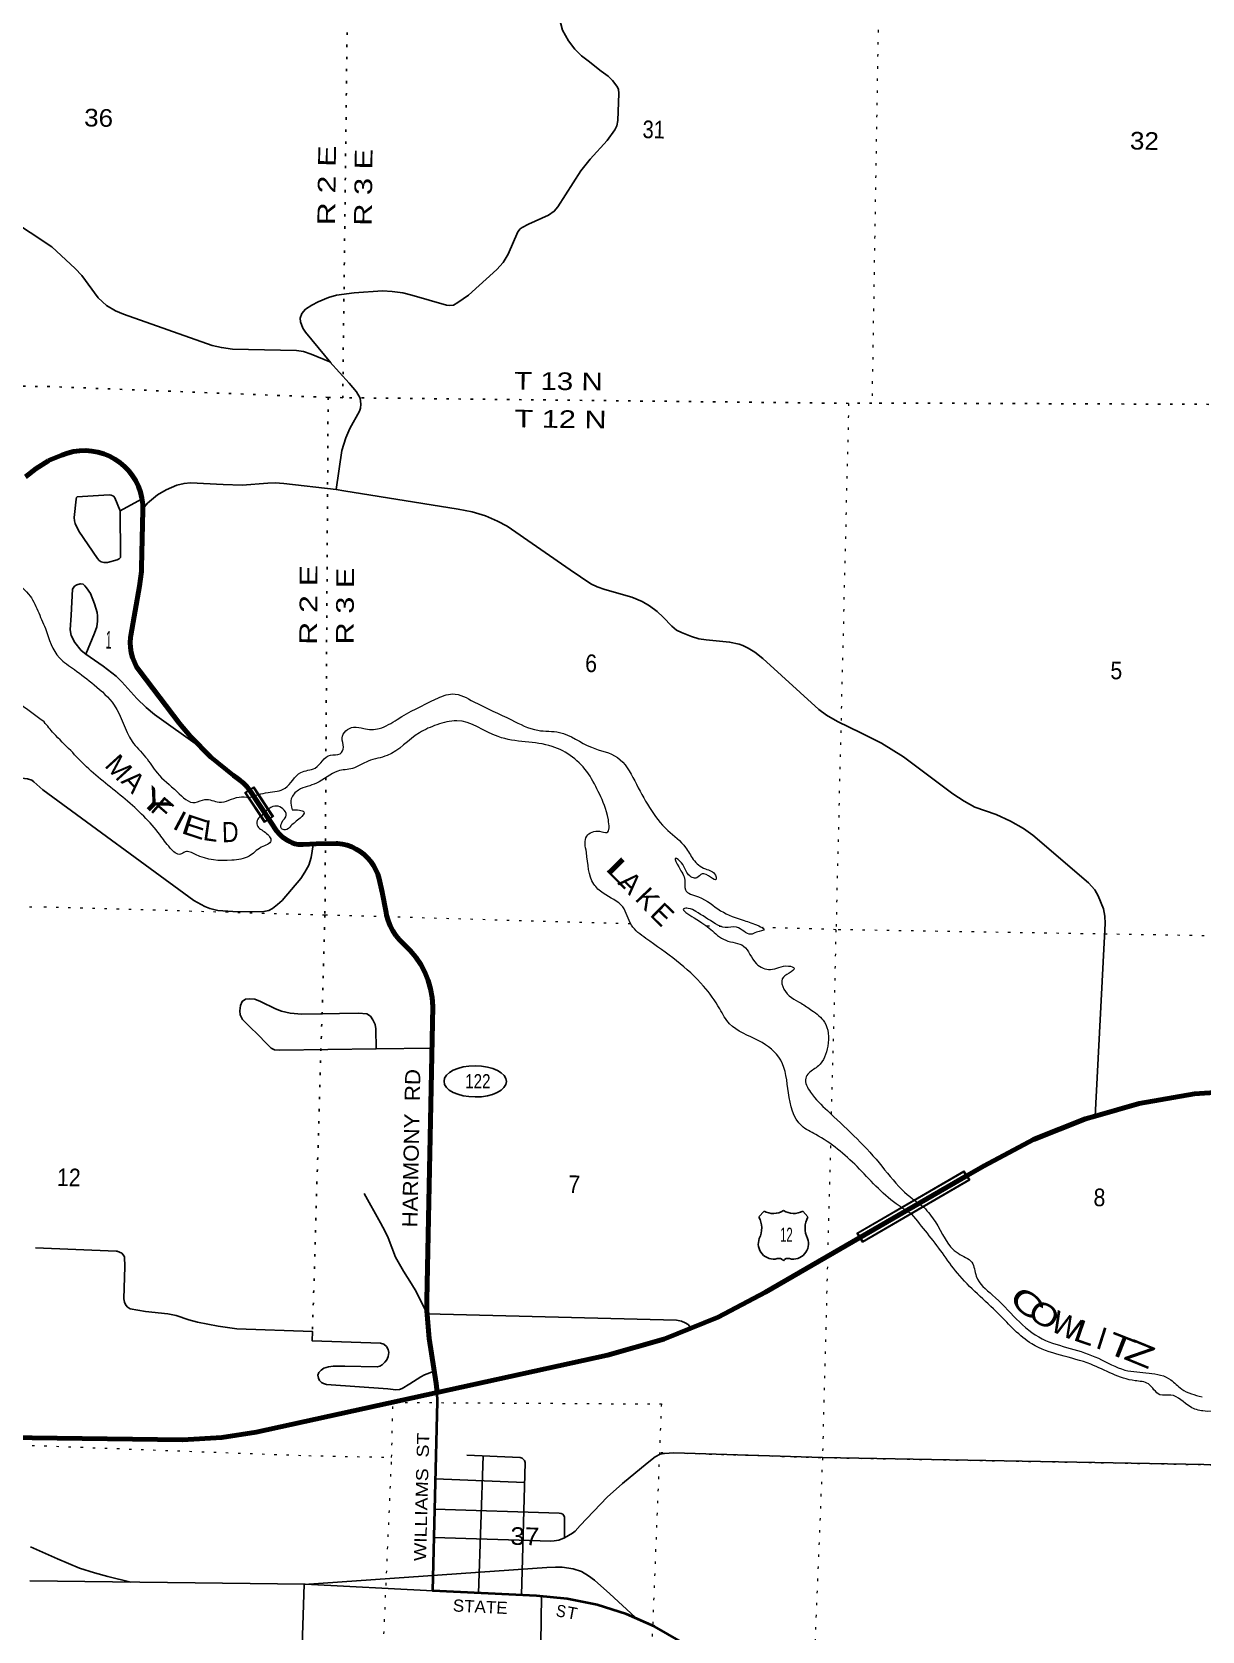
# Model space of a CAD drawing. Header units: feet. Extents: x -518066 to -250644, y -364975 to -177792.
# Drawn here: x -378781 to -367193, y -353042 to -337203 of the extents above; entities that cross this region are included whole.
import ezdxf
from ezdxf.enums import TextEntityAlignment as Align

# ---------------------------------------------------------------- set-up
doc = ezdxf.new("R2010")
doc.units = ezdxf.units.FT
doc.header["$LTSCALE"] = 80
doc.linetypes.add('DOTTED', pattern=[1.5, 0.3, -1.2])
for name, color, linetype, lineweight in [('16', 7, 'Continuous', 25), ('17', 7, 'Continuous', 25), ('20', 7, 'Continuous', 70), ('23', 7, 'Continuous', 70), ('26', 7, 'Continuous', 40), ('29', 7, 'Continuous', 25), ('39', 7, 'Continuous', 13), ('41', 7, 'Continuous', 13), ('57', 7, 'Continuous', 13), ('59', 7, 'Continuous', 13), ('6', 7, 'DOTTED', 25), ('7', 7, 'DOTTED', 13)]:
    doc.layers.add(name, color=color, linetype=linetype, lineweight=lineweight)
doc.layers.add('27', color=7, linetype='Continuous')

msp = doc.modelspace()

# ---------------------------------------------------------------- linework, layer by layer
at = {"layer": '16'}
for p, q in [((-371581.99, -348940.59), (-371530.68, -348881.83)), ((-371338.92, -348875.86), (-371339.2, -348876.06)), ((-371146.83, -348881.74), (-371095.44, -348940.59))]:
    msp.add_line(p, q, dxfattribs=at)
for centre, radius, start, end in [((-371439.6, -348724.17), 182.07, 239.97227, 303.45418), ((-371237.82, -348724.67), 181.52, 236.33975, 300.08743), ((-371237.83, -348724.17), 182.07, 236.54582, 236.59441), ((-371774.97, -349051.22), 222.05, 332.97043, 29.75871), ((-370902.47, -349051.22), 222.05, 150.24129, 207.02957), ((-371435.78, -349206.12), 151.42, 159.09177, 283.81923), ((-371241.66, -349206.12), 151.42, 256.18077, 20.90823)]:
    msp.add_arc(centre, radius, start, end, dxfattribs=at)
for centre, major_axis, start_param, end_param in [((-371380.44, -349404.94), (-19.56, 51.67), 4.95877769, 6.28318531), ((-371296.99, -349404.94), (19.56, 51.67), 0, 1.32637542)]:
    msp.add_ellipse(centre, major_axis=major_axis, ratio=0.929097, start_param=start_param, end_param=end_param, dxfattribs=at)
at = {"layer": '17'}
msp.add_ellipse((-374390.61, -347597.34), major_axis=(-309.24, 1), ratio=0.500121, dxfattribs=at)
at = {"layer": '20'}
for points in [[(-368251.67, -347940.76), (-367813.64, -347816.5), (-367267.41, -347721.78), (-366714.27, -347684.67)], [(-374767.12, -350679.21), (-373081.06, -350310.71), (-372523.03, -350150.7), (-371984.78, -349933.24), (-371515.98, -349686.73), (-369517.59, -348528.96), (-369351.79, -348432.91), (-368861.57, -348174.03), (-368346.97, -347967.8), (-368251.67, -347940.76)], [(-378777.58, -351128.12), (-377289.66, -351148.56), (-376901.65, -351125.55), (-376560.25, -351071.11), (-374767.12, -350679.21)], [(-382757.18, -350999.78), (-382649.3, -351005.83), (-381706.54, -351066.33), (-381122.61, -351084.73), (-378777.58, -351128.12)]]:
    msp.add_lwpolyline(points, dxfattribs=at)
at = {"layer": '23'}
for points in [[(-378845.08, -341609.82), (-378738.58, -341526.09), (-378623.92, -341453.95), (-378617.8, -341448.93)], [(-378248.14, -341349.5), (-378308.69, -341351.4), (-378368.72, -341359.62), (-378427.55, -341374.07), (-378484.56, -341394.59), (-378484.74, -341394.67), (-378617.8, -341448.93)], [(-374767.12, -350679.21), (-374767.18, -350677.72), (-374776.99, -350590.99), (-374846.32, -350144.45), (-374868.42, -349868.8), (-374869.23, -349762.94), (-374811.12, -346854.42), (-374817.29, -346767.42), (-374832.52, -346681.55), (-374856.64, -346597.73), (-374889.4, -346516.9), (-374930.42, -346439.93), (-374979.26, -346367.68), (-375035.39, -346300.92), (-375041.33, -346294.63), (-375141.25, -346193.89), (-375176.63, -346151.3), (-375207.36, -346105.25), (-375233.1, -346056.24), (-375253.59, -346004.81), (-375268.59, -345951.52), (-375274.19, -345923.07), (-375311.97, -345723.39), (-375342.62, -345591.77), (-375356.35, -345545.67), (-375374.82, -345501.25), (-375397.84, -345459.01), (-375425.14, -345419.41), (-375456.44, -345382.88), (-375491.38, -345349.82), (-375529.59, -345320.59), (-375570.64, -345295.52), (-375614.08, -345274.88), (-375659.45, -345258.89), (-375706.24, -345247.73), (-375753.94, -345241.52), (-375768.32, -345240.64), (-375964.72, -345245.57), (-376094.09, -345250.7), (-376119.18, -345251.69), (-376144.09, -345249.94), (-376160.82, -345247.45), (-376178.26, -345242.95), (-376203.13, -345234.14), (-376228.26, -345222.43), (-376238.19, -345217.8), (-376271.24, -345197.94), (-376302.03, -345174.74), (-376330.23, -345148.46), (-376355.52, -345119.36), (-376358.25, -345115.82), (-376415.68, -345029.31), (-376626.53, -344709.5), (-376647.87, -344683.39), (-376657.4, -344671.87), (-376688.77, -344641.14), (-376698.19, -344633.67), (-376722.97, -344614.03), (-376748.19, -344595.2), (-376786.25, -344566.78), (-377008.44, -344384.46), (-377210.36, -344179.92), (-377317.96, -344051.13), (-377716.92, -343531.61), (-377744.08, -343489.63), (-377766.7, -343445.05), (-377784.53, -343398.35), (-377797.39, -343350.04), (-377805.12, -343300.65), (-377807.65, -343250.72), (-377804.95, -343200.8), (-377802.26, -343179.97), (-377714.44, -342692.19), (-377697.05, -342545.76), (-377695.03, -342506.95), (-377681.62, -341940.32), (-377683.52, -341879.76), (-377691.74, -341819.74), (-377706.19, -341760.9), (-377726.71, -341703.9), (-377753.07, -341649.36), (-377785, -341597.86), (-377822.13, -341549.99), (-377864.06, -341506.26), (-377910.33, -341467.16), (-377960.43, -341433.1), (-378013.83, -341404.47), (-378069.92, -341381.58), (-378128.09, -341364.67), (-378187.72, -341353.94), (-378248.14, -341349.5)]]:
    msp.add_lwpolyline(points, dxfattribs=at)
at = {"layer": '26'}
msp.add_lwpolyline([(-372351.52, -353147.43), (-372615.45, -352997.21), (-372893.64, -352875.41), (-373183.04, -352783.35), (-373480.48, -352722.04), (-373782.69, -352692.17), (-374812.02, -352642.82), (-374763.73, -350766.89), (-374767.12, -350679.21)], dxfattribs=at)
at = {"layer": '29'}
for p, q in [((-377696.03, -341829.39), (-377908.59, -341944.32)), ((-377567.3, -343962.98), (-377119.88, -344282.68)), ((-378671.62, -344708.91), (-377176.46, -345805.92)), ((-368152.37, -346034.35), (-368251.67, -347940.76)), ((-375371.39, -347275.42), (-376330.52, -347288.96)), ((-374821.74, -347267.66), (-375371.36, -347275.42)), ((-374865.7, -349900.37), (-372397.01, -349963.08)), ((-374475.11, -351298.41), (-373946.68, -351323.86)), ((-374310.64, -351306.33), (-374358.73, -352666.14)), ((-373896.64, -351372.8), (-373931.43, -352684.92)), ((-374785.15, -351533.39), (-373901.91, -351571.53)), ((-374791.79, -351835.32), (-373558.69, -351874.6)), ((-374798.47, -352116.28), (-373642.06, -352151.3)), ((-376085.79, -352579.51), (-373682.5, -352411.31)), ((-376084.13, -352578.94), (-376197, -355852.51)), ((-373732.95, -352694.9), (-373777.6, -355355.96))]:
    msp.add_line(p, q, dxfattribs=at)
for points in [[(-373142.05, -337590.49), (-373272.62, -337488.85), (-373337.91, -337440.48), (-373405.61, -337372.73), (-373468.47, -337290.49), (-373526.5, -337184.04), (-373560.35, -337058.25), (-373690.92, -336284.13), (-373693.33, -336197.04), (-373681.25, -336114.79), (-373589.37, -335718.05), (-373574.87, -335611.6), (-373574.86, -335490.65), (-373596.63, -335338.24), (-373613.55, -335277.76), (-373635.31, -335219.7), (-373695.76, -335103.59), (-373777.96, -334977.79)], [(-380899.34, -337569.62), (-380838.05, -337568.37), (-380792.41, -337569.3), (-380718.83, -337581.41), (-380654.57, -337602.84), (-380036.13, -337804.09), (-379970, -337838.56), (-379924.36, -337871.17), (-379875, -337924.28), (-379834.95, -337979.25), (-379540.63, -338542), (-379483.8, -338634.23), (-379425.14, -338709.7), (-379336.64, -338807.53), (-379220.23, -338910.95), (-378582.82, -339329.69)], [(-375820.32, -340478.82), (-376072.55, -340176.54), (-376096.72, -340135.42), (-376120.91, -340072.52), (-376125.75, -340036.23), (-376106.39, -339990.27), (-376070.14, -339949.14), (-376009.68, -339908.02), (-375946.82, -339874.15), (-375845.27, -339833.03), (-375763.05, -339811.26), (-375588.96, -339787.07), (-375308.5, -339767.71), (-375211.77, -339772.55), (-375107.81, -339787.06), (-375018.34, -339811.26), (-374675, -339908.02), (-374641.16, -339912.86), (-374607.31, -339908.02), (-374563.78, -339883.83), (-374457.39, -339811.26), (-374176.91, -339554.83), (-374114.05, -339484.66), (-374065.69, -339404.84), (-373968.97, -339182.28), (-373947.21, -339153.24), (-373925.45, -339138.72), (-373862.59, -339104.87), (-373664.32, -339017.78), (-373608.71, -338979.06), (-373572.44, -338935.53), (-373345.16, -338577.5), (-373253.28, -338461.38), (-373084.02, -338277.52), (-373006.65, -338171.06), (-372989.72, -338132.36), (-372977.63, -338079.15), (-372967.96, -337813.05), (-372972.8, -337769.48), (-372987.3, -337738.04), (-373030.83, -337682.41), (-373074.35, -337641.27), (-373142.05, -337590.49)], [(-378582.82, -339329.69), (-378352.28, -339544.79), (-378288.06, -339613.32), (-378125.38, -339836.05), (-378044.04, -339913.15), (-377954.14, -339964.55), (-377872.8, -339998.81), (-376995.18, -340307.21), (-376905.28, -340328.62), (-376793.97, -340345.76), (-376160.37, -340358.61), (-376091.87, -340367.17), (-376014.81, -340392.87), (-375830.73, -340469.97)], [(-375830.73, -340469.97), (-375638.08, -340679.85), (-375565.3, -340767.66), (-375531.05, -340829.77), (-375522.49, -340889.73), (-375526.77, -340930.42), (-375535.33, -340958.27), (-375633.8, -341129.6), (-375672.33, -341223.83), (-375710.85, -341348.04), (-375767.92, -341735.93)], [(-375767.92, -341735.93), (-376287.19, -341676.76), (-376372.82, -341668.2), (-376445.6, -341672.48), (-376698.19, -341691.76), (-376888.71, -341685.33), (-377211.95, -341668.2), (-377274.03, -341674.62), (-377346.81, -341691.76), (-377451.7, -341738.87), (-377537.32, -341785.99), (-377635.79, -341869.52), (-377680.75, -341923.06)], [(-375767.92, -341735.93), (-375691.83, -341746.25), (-374559.45, -341930.47)], [(-371543.57, -343407.32), (-371622.77, -343347.31), (-371686.99, -343306.62), (-371740.5, -343278.77), (-371776.89, -343265.92), (-371871.08, -343246.65), (-372102.27, -343225.24), (-372175.05, -343214.52), (-372247.84, -343190.97), (-372346.3, -343152.41), (-372397.68, -343126.72), (-372442.63, -343088.16), (-372530.4, -342998.21), (-372590.34, -342942.52), (-372663.12, -342886.84), (-372738.04, -342844), (-372838.65, -342801.17), (-373108.37, -342724.07), (-373183.29, -342698.36), (-373245.37, -342668.39), (-373450.87, -342531.31), (-374075.94, -342098.68), (-374170.12, -342047.28), (-374290, -341995.88), (-374422.71, -341957.33), (-374559.45, -341930.47)], [(-377567.3, -343962.98), (-377649.01, -343894.73), (-377740.89, -343805.22), (-377890.8, -343640.72), (-377946.41, -343585.08), (-378074.56, -343483.48), (-378248.65, -343364.94)], [(-368152.37, -346034.35), (-368154.96, -345960.25), (-368169.95, -345887.43), (-368221.32, -345758.92), (-368255.57, -345698.96), (-368315.51, -345630.42), (-368867.79, -345159.24), (-368961.98, -345092.84), (-369088.28, -345020.02), (-369231.69, -344953.64), (-369441.48, -344880.82), (-369548.51, -344822.98), (-369659.82, -344748.03), (-370147.88, -344383.94), (-370366.22, -344246.87), (-370571.72, -344144.07), (-370802.91, -344032.7), (-370912.09, -343968.42), (-370987, -343912.76), (-371543.57, -343407.32)], [(-378671.62, -344708.91), (-378761.05, -344630.67), (-378783.41, -344613.9), (-378824.39, -344598.99), (-378911.4, -344589.95)], [(-377176.46, -345805.92), (-377069.58, -345864.95), (-377020.35, -345886.36), (-376941.14, -345903.5), (-376742.06, -345916.35), (-376485.19, -345914.21), (-376435.95, -345903.5), (-376397.42, -345884.22), (-376350.32, -345846.74), (-376303.59, -345804.46), (-376119.13, -345586.51), (-376078.46, -345524.41), (-376039.93, -345455.86), (-376016.38, -345378.77), (-375994.98, -345254.55)], [(-376330.52, -347288.96), (-376379.61, -347283.97), (-376411.04, -347269.45), (-376461.82, -347218.65), (-376539.19, -347136.4), (-376623.82, -347056.56), (-376696.35, -346983.99), (-376718.11, -346938.03), (-376722.95, -346896.9), (-376715.7, -346846.1), (-376698.77, -346804.97), (-376667.34, -346783.2), (-376621.4, -346778.36), (-376573.04, -346783.2), (-376517.43, -346804.97), (-376369.94, -346879.97), (-376309.49, -346901.74), (-376224.86, -346921.09), (-376106.38, -346930.77), (-375547.85, -346921.09), (-375465.64, -346928.35), (-375429.37, -346950.12), (-375405.19, -346986.41), (-375381.01, -347034.79), (-375376.18, -347075.92), (-375371.36, -347275.42)], [(-374865.7, -349900.37), (-374977.21, -349678.92), (-375020.73, -349601.51), (-375100.52, -349478.13), (-375180.31, -349337.82), (-375252.85, -349146.71), (-375281.87, -349083.81), (-375327.81, -348999.14), (-375489.81, -348706.42)], [(-377938.43, -349279.91), (-377947.28, -349279.05), (-378746.52, -349246.35)], [(-377938.43, -349279.91), (-377913.79, -349288.2), (-377892.03, -349300.29), (-377877.52, -349314.81), (-377865.42, -349334.17), (-377860.59, -349430.94), (-377870.26, -349750.27), (-377865.43, -349784.13), (-377855.76, -349808.32), (-377838.83, -349830.09), (-377807.39, -349851.87), (-377657.48, -349876.06), (-377435.03, -349900.26), (-377352.83, -349917.18), (-377227.09, -349958.32), (-377140.05, -349982.5), (-376936.94, -350021.21), (-376750.32, -350046.85)], [(-372397.01, -349963.08), (-372347.4, -349971.69), (-372311.01, -349988.82), (-372283.18, -350005.95), (-372253.22, -350040.22)], [(-375327.57, -350190.01), (-376007.12, -350166.35), (-376003.99, -350074.79), (-376750.32, -350046.85)], [(-374798.09, -350466.16), (-374893.8, -350505.06), (-374928.85, -350523.21), (-375037.66, -350593.36), (-375115.03, -350639.33), (-375141.63, -350649), (-375177.9, -350651.42), (-375255.27, -350644.16), (-375862.17, -350598.2), (-375892.4, -350590.94), (-375912.94, -350578.85), (-375932.29, -350559.49), (-375944.38, -350537.72), (-375949.22, -350508.69), (-375939.54, -350479.66), (-375917.79, -350456.68), (-375891.18, -350438.54), (-375842.83, -350424.02), (-375796.88, -350419.18), (-375680.82, -350416.76), (-375361.66, -350426.44), (-375335.07, -350417.97), (-375313.3, -350404.67), (-375285.5, -350379.26), (-375267.36, -350356.28), (-375254.07, -350322.41), (-375248.02, -350283.71), (-375254.07, -350253.47), (-375269.78, -350223.23), (-375296.38, -350199.04), (-375327.57, -350190.01)], [(-373506.52, -352119.82), (-373427.31, -352072.7), (-373401.62, -352051.29), (-373350.25, -351997.74), (-373082.67, -351717.18), (-372932.83, -351580.11), (-372688.8, -351378.79), (-372607.45, -351316.68), (-372560.36, -351290.98), (-372517.55, -351282.41), (-372424.79, -351277.53)], [(-372424.79, -351277.53), (-370951.82, -351324.07), (-366453.39, -351406.81)], [(-373946.68, -351323.86), (-373925.01, -351330.59), (-373911.1, -351341.3), (-373902.54, -351354.15), (-373896.64, -351372.8)], [(-373558.69, -351874.6), (-373540.77, -351877.8), (-373523.64, -351885.3), (-373516.15, -351893.87), (-373507.59, -351912.07), (-373506.52, -352119.82)], [(-378795.44, -352209.38), (-378529.46, -352327.56), (-378308.98, -352417.51), (-378161.27, -352464.63), (-378030.7, -352501.04), (-377801.7, -352557.82)], [(-373642.06, -352151.3), (-373610.34, -352148.73), (-373563.24, -352140.16), (-373506.52, -352119.82)], [(-373682.5, -352411.31), (-373594.17, -352407.72), (-373528.89, -352410.14), (-373420.08, -352427.08), (-373337.87, -352453.69), (-373270.17, -352494.81), (-373209.72, -352538.36), (-373057.39, -352673.83), (-372808.34, -352906.07)], [(-378800.99, -352545.66), (-376075.67, -352578.82), (-374812.02, -352642.82)]]:
    msp.add_lwpolyline(points, dxfattribs=at)
for points in [[(-377908.59, -341944.32), (-377959.04, -341815.98), (-377969.74, -341803.13), (-377978.3, -341796.7), (-377997.57, -341789.21), (-378014.7, -341788.13), (-378333.65, -341807.41), (-378341.14, -341814.91), (-378344.35, -341828.83), (-378361.48, -342010.87), (-378359.34, -342046.22), (-378352.92, -342070.84), (-378316.52, -342145.8), (-378132.43, -342417.8), (-378114.23, -342439.22), (-378093.9, -342452.07), (-378068.21, -342457.43), (-378033.96, -342456.35), (-377936.56, -342429.59), (-377916.23, -342422.09), (-377907.66, -342411.38), (-377905.52, -342408.17), (-377903.38, -342389.96)], [(-378248.65, -343364.94), (-378292.09, -343328.21), (-378357.38, -343250.79), (-378391.31, -343181.09), (-378400.98, -343123.03), (-378393.73, -342977.88), (-378379.22, -342721.45), (-378359.88, -342692.42), (-378335.7, -342677.91), (-378301.85, -342668.23), (-378275.25, -342673.07), (-378258.32, -342687.58), (-378241.4, -342709.35), (-378202.71, -342764.99), (-378161.61, -342866.6), (-378135.01, -342951.27), (-378132.59, -342985.14), (-378132.59, -343038.36), (-378139.85, -343096.42), (-378161.61, -343156.9)]]:
    msp.add_lwpolyline(points, close=True, dxfattribs=at)
at = {"layer": '39'}
for points in [[(-385013.94, -337260.33), (-385060.84, -337145.2), (-385101.92, -337048.23), (-385097.48, -336829.1), (-385064.63, -336763.1), (-384842.54, -336646.87), (-384724.1, -336465.18), (-384577.94, -336136.99), (-384583.8, -335760.9), (-384537.04, -335526.14), (-384334.32, -335347.37), (-384080.27, -335245.56), (-383962.79, -335150.32), (-383800.98, -335039.47), (-383438.3, -334916.72), (-383045.9, -334647.51), (-382896.26, -334548.59), (-382790.8, -334451.21), (-382760, -334389.2), (-382585.88, -334254.36), (-382409.26, -334075.3), (-382364.52, -334023.51), (-382263.77, -333988.4), (-382064.53, -333761.33), (-381787.74, -333599.45), (-381543.21, -333451.29), (-381449.03, -333285.42), (-381262.62, -333128.58), (-381153.04, -333021.19), (-381041.82, -332767.02), (-380778.02, -332329.51), (-380710.74, -332054.76), (-380686.57, -331866.01), (-380629.43, -331782.17), (-380561.84, -331660.25), (-380469.07, -331621.04), (-380325.32, -331690.96), (-380282.88, -331846.26), (-380018.98, -331941.62), (-379811.65, -332070.55), (-379629.99, -332161), (-379377.18, -332171.79), (-379141.78, -332122.06), (-378789.85, -331882.57), (-378559.95, -331786.53), (-378458.39, -331760.06)], [(-378459.95, -331861.08), (-378686.69, -331992.27), (-379048.61, -332227.63), (-379322.46, -332305.09), (-379499.08, -332303.18), (-379635.94, -332335.88), (-379829.26, -332211.12), (-380008.54, -332086.51), (-380230.81, -332037.85), (-380420.1, -331911.13), (-380469.89, -331876.4), (-380550.89, -331939.87), (-380609.56, -332162.43), (-380607.11, -332303.22), (-380750.44, -332557.04), (-380965, -332898.56), (-381049.56, -333102.74), (-381099.25, -333238.94), (-381311.42, -333365.33), (-381419.33, -333502.91), (-381599.81, -333667.85), (-381917.39, -333887.6), (-382209.42, -334155.89), (-382789.89, -334730.72), (-382923.67, -334847.91), (-383686.58, -335221.68), (-383860.88, -335372.61), (-383999.39, -335735.07), (-384040.47, -336000.05), (-383919.69, -336331.14), (-383769.05, -336503.69), (-383774.11, -336598.15), (-383841.37, -336689.91), (-383890.86, -336808.02), (-384029.55, -336824.61), (-384173.88, -336987.93), (-384293.52, -337097.22), (-384420.55, -337148.13), (-384492.8, -337328.32), (-384614, -337397.38), (-384744.71, -337418.08), (-384817.72, -337485.66), (-384960.02, -337466.02), (-385170.9, -337475.79), (-385469.7, -337631.4), (-385689.05, -337681.3), (-385997.41, -337792.57), (-386286.8, -338004.59), (-386524.35, -338247.33), (-386628.05, -338547.83), (-386706.64, -338756.1), (-386977.03, -339064.85), (-387162.8, -339163.37), (-387287.62, -339377.18), (-387462.17, -339731.2), (-387684.51, -340050.52), (-387814.14, -340336.65), (-387839.96, -340493.22), (-387698.91, -340625.45), (-387505.68, -340758.25), (-387311.71, -340643.73), (-387045.84, -340562.16), (-386782.18, -340679.64), (-386494.88, -341018.57), (-386348.32, -341197.11), (-386335.23, -341464.69), (-386482.04, -341670.21), (-386858.81, -341796.83), (-387154.42, -341845.9), (-387205.18, -341897.63), (-387152.13, -342000.76), (-387108.71, -342067.58), (-387184.33, -342189.42), (-387158.02, -342235.52)], [(-382357.16, -343197.8), (-382298.72, -343109.11), (-382201.67, -342864.85), (-382148.62, -342787), (-382042.04, -342770.06), (-381903, -342721.3), (-381781.26, -342784.95), (-381489.5, -342721.76), (-381301.75, -342625.27), (-381272.58, -342529.07), (-381309.95, -342460.29), (-381165.91, -342323.11), (-380978.43, -342250.74), (-380902.61, -342291.78), (-380772.49, -342323.36), (-380581.64, -342309.34), (-380327.92, -342237.7), (-379923.92, -342189.8), (-379793.98, -342237.46), (-379573.09, -342229.8), (-379391.05, -342286.07), (-379229.75, -342402.44), (-379174.42, -342481.46), (-379112.02, -342466.05), (-379068.83, -342372.01), (-378999.36, -342262.17), (-378932.97, -342248.81), (-378917.94, -342341.48), (-378949.83, -342501.99), (-378952.91, -342598.48), (-378814.31, -342770.9), (-378723.79, -342934.76), (-378645.54, -343111.7)], [(-378645.54, -343111.7), (-378508.86, -343401.99), (-378360.65, -343517.62), (-378165.02, -343670.42), (-377966.33, -343869.52), (-377789.01, -344229.06), (-377655.68, -344384.6), (-377540.46, -344541.79), (-377343.52, -344728.8), (-377162.99, -344835.03), (-377068, -344804.8), (-376928.01, -344831.78), (-376730.2, -344781.53), (-376628.3, -344785.07)], [(-378660.59, -344036.4), (-378984.24, -343794.58), (-379346.83, -343547.34), (-379722.93, -343432.66), (-379862.67, -343362.77), (-380404.26, -343328.74), (-380819.23, -343280), (-381072.5, -343311.44), (-381261.03, -343478.3), (-381424.58, -343565), (-381586.44, -343498.9), (-381739.56, -343549.52), (-381914.22, -343732.62), (-382099.49, -343967.88), (-382238.87, -344046.8), (-382264.72, -344024.41), (-382275.91, -343947.87), (-382308.18, -343961.6), (-382498.97, -344150.56), (-382675.3, -344303.48), (-382748.18, -344358.99), (-382680.03, -344367.77), (-382581.23, -344328.63), (-382658.97, -344460.5), (-382894.63, -344713.31), (-383019.09, -344894.95), (-383099.35, -345073.04), (-383231.64, -345236.49), (-383365.2, -345514.55), (-383394.86, -345654.98), (-383373.69, -345918.63), (-383375.99, -346125.72), (-383469.99, -346275.51), (-383512.79, -346514.33), (-383542.91, -346877.97), (-383590.15, -347154.95), (-383553.91, -347326.26), (-383623.76, -347470.28), (-383637.45, -347799.91), (-383756.51, -348037.9), (-383837.98, -348143.59), (-383856.65, -348378.66), (-384033.33, -348563.74), (-384266.76, -348796.48), (-384519.87, -348994.81), (-384601.34, -349100.5), (-384759.63, -349074.65), (-385066.93, -348910.45), (-385410.31, -348922.81), (-385690.32, -348831.3), (-385866.14, -348576.03), (-385896.69, -348434.94), (-385882.24, -348217.92), (-385990.75, -348047.84), (-386176.94, -348003.59), (-386395.33, -348148.01), (-386630.52, -348358.6), (-386952.98, -348656.73), (-387842.49, -349224.18), (-387997.71, -349282.82), (-388848.36, -349062.45), (-389015.6, -348937.98), (-389374.97, -348944.13), (-389615.02, -349050.11), (-389672.15, -349133.94), (-389679.22, -349228.38), (-389674.25, -349322.94), (-389725.94, -349278.14), (-389813.14, -349176.65), (-389916.97, -349127.27), (-390094.84, -349237.94), (-390200.03, -349311.2), (-390440.88, -349308.59), (-390917.62, -349218.96), (-391096.99, -349283.37), (-391287.79, -349293.36), (-391467.76, -349231.08), (-391767.41, -349101.15), (-392027.08, -349166.7), (-392155.22, -349318.13), (-392303.57, -349481.41), (-392559.22, -349547), (-392715.13, -349667.97), (-392811.2, -349823.77), (-392862.71, -349943.86), (-393020.05, -350193.51), (-393033.49, -350320.04), (-393023.7, -350523.24), (-393085.5, -350665.34), (-393053.72, -350876.82), (-393028.83, -350985.68), (-393106.31, -351093.42), (-393166.5, -351271.73), (-393195.49, -351351.85), (-393140.23, -351436.9), (-393169.42, -351535.12), (-393189.58, -351723.91)], [(-376629.48, -344785.35), (-376442.12, -344735.13), (-376274.62, -344694.31), (-376118.77, -344536.62), (-375977.33, -344493.26), (-375824.11, -344365.68), (-375729.45, -344351.53), (-375695.97, -344285.85), (-375710.16, -344195.08), (-375595.53, -344088.83), (-375495.43, -344102.94), (-375340.8, -344102.07), (-375162.24, -344011.21), (-374782.66, -343811.84), (-374614.91, -343758.96), (-374403.7, -343837.67), (-374031.91, -344016.18), (-373771.02, -344120.03), (-373556.59, -344140.5), (-373240.38, -344287.71), (-372981.45, -344389.51), (-372811.52, -344620.2), (-372484.32, -345111.49), (-372307.08, -345280), (-372231.21, -345398.18), (-372110.69, -345493.13), (-372011.54, -345553.47), (-372004.34, -345593.83), (-372143.79, -345540.72), (-372194.84, -345581.9), (-372286.37, -345541.83), (-372346.4, -345434.03), (-372409.71, -345388.5), (-372375.32, -345473.66), (-372315.76, -345603.57), (-372309.72, -345700.21), (-372180.63, -345769.2), (-371960.58, -345906.41), (-371727.66, -346003.66), (-371582.18, -346056.9), (-371530.66, -346090.12), (-371603.58, -346120.81), (-371662.2, -346139.72), (-371803.33, -346070.48), (-371913.84, -346074.26), (-372011.44, -346036.07), (-372205.69, -345913.47), (-372281.37, -345883.77), (-372325.61, -345886.89), (-372223.07, -345977.46), (-372056.8, -346093.46), (-371910.39, -346199), (-371732.88, -346256.92), (-371605.99, -346432.44), (-371466.61, -346489.58), (-371287.2, -346455.03), (-371231.42, -346476.28), (-371280.62, -346525.54), (-371350.02, -346580.43), (-371334.07, -346683.31), (-371164.28, -346823.51), (-371057.31, -346894.06), (-370931.18, -347009.24), (-370899.94, -347247.16), (-370992.35, -347444.35), (-371086.16, -347514.82), (-371117.34, -347566.47), (-371069.98, -347704.17), (-370903.07, -347886.54), (-370391.68, -348403.71), (-370164.25, -348669.76), (-369946.21, -348844.28)], [(-376508.11, -344966.52), (-376543.92, -344998.48), (-376549.22, -345060.71), (-376468.38, -345132.74), (-376413.88, -345216.29), (-376509.54, -345278.69), (-376629.82, -345366.72), (-376801.32, -345407.46), (-377161.55, -345349.83), (-377263.42, -345323.63), (-377310.07, -345346.8), (-377411.23, -345286.42), (-377514.87, -345151.59), (-377857.05, -344802.77), (-378239.96, -344481.27), (-378397.29, -344321.21), (-378564.45, -344150.9), (-378660.59, -344036.4)], [(-370065.6, -348912.59), (-370221.38, -348811.36), (-370609.31, -348441.49), (-371018.39, -348123.48), (-371157.18, -348038.2), (-371289, -347711.76), (-371364.62, -347386.48), (-371581.54, -347195.04), (-371873.22, -347026.21), (-371968.58, -346879.49), (-372128.6, -346655.03), (-372701.12, -346180.85), (-372842.97, -346049.26), (-372929.6, -345868.53), (-373123.6, -345733.87), (-373216.11, -345643.5), (-373289.97, -345330.32), (-373286.61, -345167.51), (-373159.14, -345119.84), (-373087.09, -345131.36), (-373072.44, -345004.98), (-373161.55, -344749.8), (-373269.89, -344550.52), (-373627.73, -344279.8), (-374163.84, -344182.4), (-374574.22, -344025.22), (-374769.81, -344065.46), (-374944.12, -344144.35), (-375261.98, -344369.11), (-375449.87, -344425.6), (-375605.95, -344496.82), (-375751.07, -344524.02), (-375962.37, -344644.38), (-376142.49, -344713.09), (-376212.51, -344798.13), (-376210.23, -344882.63), (-376202.7, -344906.91)], [(-376202.7, -344906.91), (-376130.49, -344910.4), (-376086.67, -344927.38), (-376126.09, -344988.91), (-376216.05, -345067.51), (-376271.07, -345106.6), (-376308.91, -345091.75), (-376307.75, -345035.47), (-376262.03, -344959.99), (-376296.87, -344896.95), (-376356.54, -344869.59), (-376508.11, -344966.52)], [(-359596.87, -350524.25), (-359563.64, -350470.64), (-359524, -350530.05), (-359512, -350597.05), (-359517, -350655.05), (-359542.75, -350820.95), (-359567, -350931.05), (-359581, -350973.05), (-359643.95, -350957.63), (-359711.36, -350916.04), (-359812.33, -350944.14), (-359900.17, -351016.75), (-359968.74, -351031.44), (-360063.46, -350951.08), (-360146.68, -350897.1), (-360341.19, -350885.09), (-360589.11, -350833.78), (-360719.46, -350728.57), (-360860.64, -350661.34), (-360940.61, -350547.1), (-361017.43, -350475.15), (-361023.26, -350368.46), (-361103.98, -350290.4), (-361210, -350173.62), (-361352.56, -350076.2), (-362286.6, -349510.19), (-362473.73, -349431.97), (-362754.3, -349211.09), (-363074.24, -349049.72), (-363773.18, -348864.54), (-364503.76, -348753.11), (-365131.44, -348617.64), (-365581.56, -348634.59), (-365999.45, -348744.7), (-366236.35, -348840.41), (-366619.24, -349005.53), (-366724.5, -349144.14), (-366667.82, -349219.69), (-366505.77, -349345.66), (-366228.43, -349528.27), (-365998.13, -349752.16), (-365927.68, -349938.59), (-366016.88, -350077.53), (-366119.73, -350099.56), (-366237.2, -350050.91), (-366327.08, -350125.49), (-366337.8, -350255.97), (-366355.16, -350416.49), (-366488.19, -350538.44), (-367183.56, -350862.07), (-367307.21, -350821.34), (-367501.58, -350704.77), (-367609.91, -350700.55), (-367724.17, -350593.65), (-367856.05, -350562.81), (-368294.41, -350399.03), (-368878.58, -350198.09), (-369205.78, -349901.85), (-369615.08, -349497.36), (-369763.56, -349297.27), (-370066.84, -348911.14)], [(-369946.21, -348844.28), (-369835.45, -348986.14), (-369609.02, -349300.43), (-369472.31, -349389.68), (-369428.97, -349527.3), (-369268.16, -349713.57), (-368775.14, -350147.92), (-368497.99, -350242.05), (-368218.91, -350340.24), (-367956.26, -350456.2), (-367500.48, -350553.98), (-367393.92, -350644.63), (-367192.7, -350721.13)]]:
    msp.add_spline(points, degree=3, dxfattribs=at)
at = {"layer": '57'}
for p, q in [((-370611.18, -349101.58), (-369550.46, -348484.92)), ((-370555.41, -349190.63), (-369492.07, -348572.41)), ((-369550.46, -348484.92), (-369492.07, -348572.41)), ((-370555.41, -349190.63), (-370611.18, -349101.58))]:
    msp.add_line(p, q, dxfattribs=at)
msp.add_lwpolyline([(-369552.94, -348495.61), (-370600, -349104.33), (-370552.73, -349179.82), (-369503.45, -348569.77)], close=True, dxfattribs=at)
at = {"layer": '59'}
for points in [[(-376584.56, -344679.12), (-376389.62, -344974.69), (-376477.28, -345032.5), (-376672.2, -344736.92)], [(-376586.83, -344690.19), (-376661.12, -344739.19), (-376475, -345021.42), (-376400.69, -344972.41)]]:
    msp.add_lwpolyline(points, close=True, dxfattribs=at)
at = {"layer": '6'}
msp.add_line((-375847.47, -340822.12), (-375869.37, -344400.62), dxfattribs=at)
for points in [[(-375507.58, -329078.48), (-375527.59, -330267.75), (-375639.99, -335527.81), (-375702.97, -340825.07)], [(-378605.68, -340714.8), (-380766.39, -340688.63), (-381001.26, -340690.1), (-385914.44, -340626.72), (-386201.65, -340641.7), (-386824.9, -340640.79)], [(-347061.41, -341457.26), (-349517.69, -341381.59), (-349947.19, -341372.83), (-354700.73, -341221.52), (-355057.94, -341212.22), (-359937.22, -341024.16), (-360256.34, -341017.65), (-365295.78, -340904.75), (-365564.68, -340897.25), (-370461.49, -340877.74), (-370692.46, -340881.07), (-375702.97, -340825.07), (-375847.47, -340822.12), (-378605.68, -340714.8)], [(-375870.53, -344590.55), (-375878.86, -345951.11), (-376004.51, -350141.91)]]:
    msp.add_lwpolyline(points, dxfattribs=at)
at = {"layer": '7'}
msp.add_line((-371951.59, -346062.46), (-372103.17, -346058.17), dxfattribs=at)
for points in [[(-370285.21, -328919.35), (-370277.06, -330465.39), (-370375.3, -335623.19), (-370461.49, -340877.74)], [(-370692.46, -340881.07), (-370817.96, -346094.61), (-370864.82, -347925.51)], [(-383381, -345832.48), (-381204.86, -345833.58), (-378690.78, -345870)], [(-372853.49, -346036.89), (-375878.86, -345951.11), (-378690.78, -345870)], [(-347141.97, -346780.72), (-350183.56, -346704.75), (-355163.7, -346442.25), (-360426.71, -346362.99), (-365611.31, -346180.77), (-370817.96, -346094.61), (-371543.69, -346074.03)], [(-370872.72, -348233.75), (-370951.82, -351324.07), (-371044.27, -353602.79)], [(-378778.83, -351203.4), (-376039.37, -351304.69), (-375218.5, -351321.45)], [(-372552.72, -351273.49), (-370951.82, -351324.07), (-365717.27, -351420.85), (-360442.86, -351629.03), (-359614.92, -351658.53)]]:
    msp.add_lwpolyline(points, dxfattribs=at)
msp.add_lwpolyline([(-375218.5, -351321.45), (-375205.27, -350776.78), (-372547.17, -350792.82), (-372652.14, -353451.01), (-375310.11, -353428.94)], close=True, dxfattribs=at)

# ---------------------------------------------------------------- texts
at = {"layer": '16', "width": 0.6}
msp.add_text('12', height=140, dxfattribs=at).set_placement((-371309.03, -349186.37), align=Align.CENTER)
at = {"layer": '17', "width": 1.1}
msp.add_text('HARMONY  RD', height=150, rotation=88.855, dxfattribs=at).set_placement((-374964.91, -349045.03))
at = {"layer": '17', "width": 0.8}
msp.add_text('122', height=140, dxfattribs=at).set_placement((-374364.56, -347665.65), align=Align.CENTER)
at = {"layer": '27'}
for s, rotation, width, p in [('WILLIAMS  ST', 88.525, 1.2, (-374878.08, -352350.97)), ('STATE', 357.255, 1.05, (-374614.85, -352847.5))]:
    msp.add_text(s, height=120, rotation=rotation, dxfattribs=dict(at, width=width)).set_placement(p)
for s, rotation, width, p in [('S', 349.977, 0.9, (-373550.43, -352903.08)), ('T', 349.489, 1.05, (-373442.37, -352922.83))]:
    msp.add_text(s, height=120, rotation=rotation, dxfattribs=dict(at, width=width)).set_placement(p, align=Align.CENTER)
at = {"layer": '41'}
for s, height, rotation, p in [('M', 200, 312.308, (-377994.91, -344555.28)), ('A', 200, 314.573, (-377845.52, -344695.64)), ('F', 200, 319.242, (-377555.27, -344968.09)), ('L', 200, 351.693, (-377021.36, -345215.38)), ('A', 200, 315.712, (-372922.92, -345700.08)), ('K', 200, 313.712, (-372756.04, -345859.52)), ('E', 200, 315.712, (-372606.36, -346014.39)), ('W', 220, 336.887, (-368580.94, -350117.72)), ('I', 220, 342.323, (-368218.04, -350247.7))]:
    msp.add_text(s, height=height, rotation=rotation, dxfattribs=at).set_placement(p, align=Align.CENTER)
for s, height, rotation, width, p in [('Y', 200, 315.503, 1.8, (-377629.54, -344906.86)), ('I', 200, 332.002, 1.15, (-377362.35, -345106.08)), ('E', 200, 341.849, 1.35, (-377199.78, -345171.97)), ('D', 200, 1.789, 0.85, (-376813.94, -345227.09)), ('L', 200, 314.712, 2.1, (-373011, -345597.64)), ('C', 220, 320.079, 1.6, (-368990.45, -349879.81)), ('O', 220, 328.498, 1.25, (-368812.76, -350001.16)), ('L', 220, 341.009, 1.25, (-368384.22, -350190.19)), ('T', 220, 338.571, 1.45, (-368033.4, -350326.49)), ('Z', 220, 337.761, 1.6, (-367847.28, -350397.2))]:
    msp.add_text(s, height=height, rotation=rotation, dxfattribs=dict(at, width=width)).set_placement(p, align=Align.CENTER)
at = {"layer": '6'}
for s, rotation, width, p in [('R 2 E', 89.319, 1.35, (-375779.08, -339118.4)), ('R 3 E', 89.319, 1.3, (-375416.62, -339122.77)), ('T 13 N', 359.36, 1.25, (-374006.48, -340744.02)), ('T 12 N', 359.36, 1.3, (-374003.15, -341119.33)), ('R 2 E', 89.649, 1.35, (-375957.67, -343273.33)), ('R 3 E', 89.649, 1.3, (-375595.72, -343270.16))]:
    msp.add_text(s, height=175, rotation=rotation, dxfattribs=dict(at, width=width)).set_placement(p)
at = {"layer": '7'}
for s, width, p in [('36', 1.1, (-378265.43, -338137.36)), ('31', 0.85, (-372734.79, -338253.74)), ('32', 1.1, (-367907.82, -338365.87)), ('1', 0.45, (-378051.8, -343311.33)), ('6', 0.9, (-373303.33, -343542.41)), ('5', 0.9, (-368101.58, -343613.07)), ('12', 0.9, (-378534.3, -348633.11)), ('7', 0.9, (-373470.35, -348703)), ('8', 0.9, (-368268.57, -348832.94)), ('37', 1.1, (-374043.96, -352187.23))]:
    msp.add_text(s, height=175, rotation=358.831, dxfattribs=dict(at, width=width)).set_placement(p)

doc.saveas('drawing.dxf')
